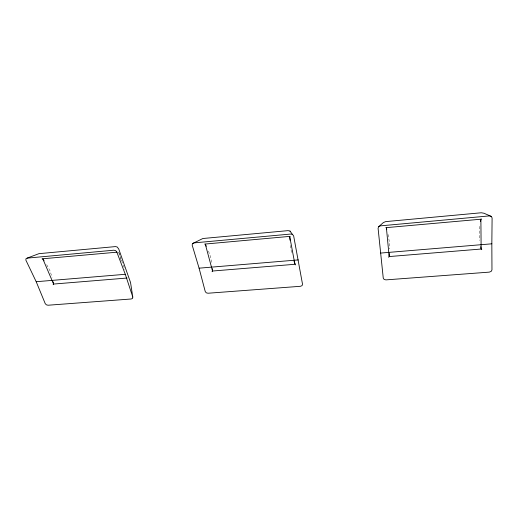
<?xml version="1.0" encoding="UTF-8"?>
<svg xmlns="http://www.w3.org/2000/svg" width="518" height="518" viewBox="0 0 518 518"><rect width="100%" height="100%" fill="white"/><g stroke="black" fill="none" stroke-linecap="round" stroke-linejoin="round"><path stroke-width="0.39" stroke-dasharray="2.59 1.94" d="M479.739 226.379L479.202 233.644L479.804 240.501M46.711 264.717L49.974 270.746L52.078 277.285M208.482 251.133L210.561 256.863L211.81 263.837M118.68 252.033L123.064 264.433M123.316 265.164L124.916 269.684M120.409 258.191L121.303 260.988M118.894 252.803L120.195 257.42M291.045 249.909L292.087 254.176M388.086 234.492L389.258 241.414L389.452 248.88M290.462 245.409L290.948 249.158"/><path stroke-width="0.78" d="M491.835 243.816L492.1 217.936L491.278 216.401L483.987 213.248L481.287 212.768L385.716 221.607L383.424 222.52L378.697 226.664L378.082 228.276L383.255 278.095L384.129 279.435L385.962 279.882L489.303 272.125L491.187 271.387L491.97 269.872L491.835 243.816L380.698 253.062M389.277 253.49L389.16 256.565L388.655 257.291M132.789 297.034L132.614 298.349L131.287 298.983L48.038 305.231L46.38 304.83L45.241 303.652L36.202 281.714L25.9 260.204L25.919 258.812L27.163 258.119L38.934 253.665L115.482 246.587L117.223 247.008L118.764 249.08L130.536 282.498L132.789 297.034L125.285 274.3L116.79 251.962L115.643 250.634L113.856 250.2L27.163 258.119M480.51 221.607L480.892 219.218L481.572 218.997M290.151 231.125L288.112 230.627L202.842 238.513L192.463 243.635L192.178 245.131L199.08 268.169L205.245 291.55L206.268 292.812L208.009 293.233L300.492 286.292L302.072 285.606L302.518 284.194L293.654 235.93L289.944 231.073M212.043 271.723L212.522 271.031L212.289 268.635M53.134 284.706L53.594 284.052L53.089 281.798M192.463 243.635L193.959 242.89L290.766 234.045L292.644 234.505M378.697 226.664L380.49 225.854L489.296 215.915L491.278 216.401M290.145 236.35L204.604 244.101M117.081 252.175L42.036 258.838M36.202 281.714L125.285 274.3M199.08 268.169L298.277 259.913M127.046 278.036L53.594 284.052L42.819 258.903L44.114 260.839M385.8 227.68L480.892 219.218L481.131 249.029L481.792 249.676M295.487 264.899L294.062 261.376M206.281 246.264L205.309 244.185L212.522 271.031L294.923 264.284L289.717 236.538L289.97 240.216M386.771 229.273L386.402 227.778L389.16 256.565L481.131 249.029L480.749 246.704"/></g></svg>
